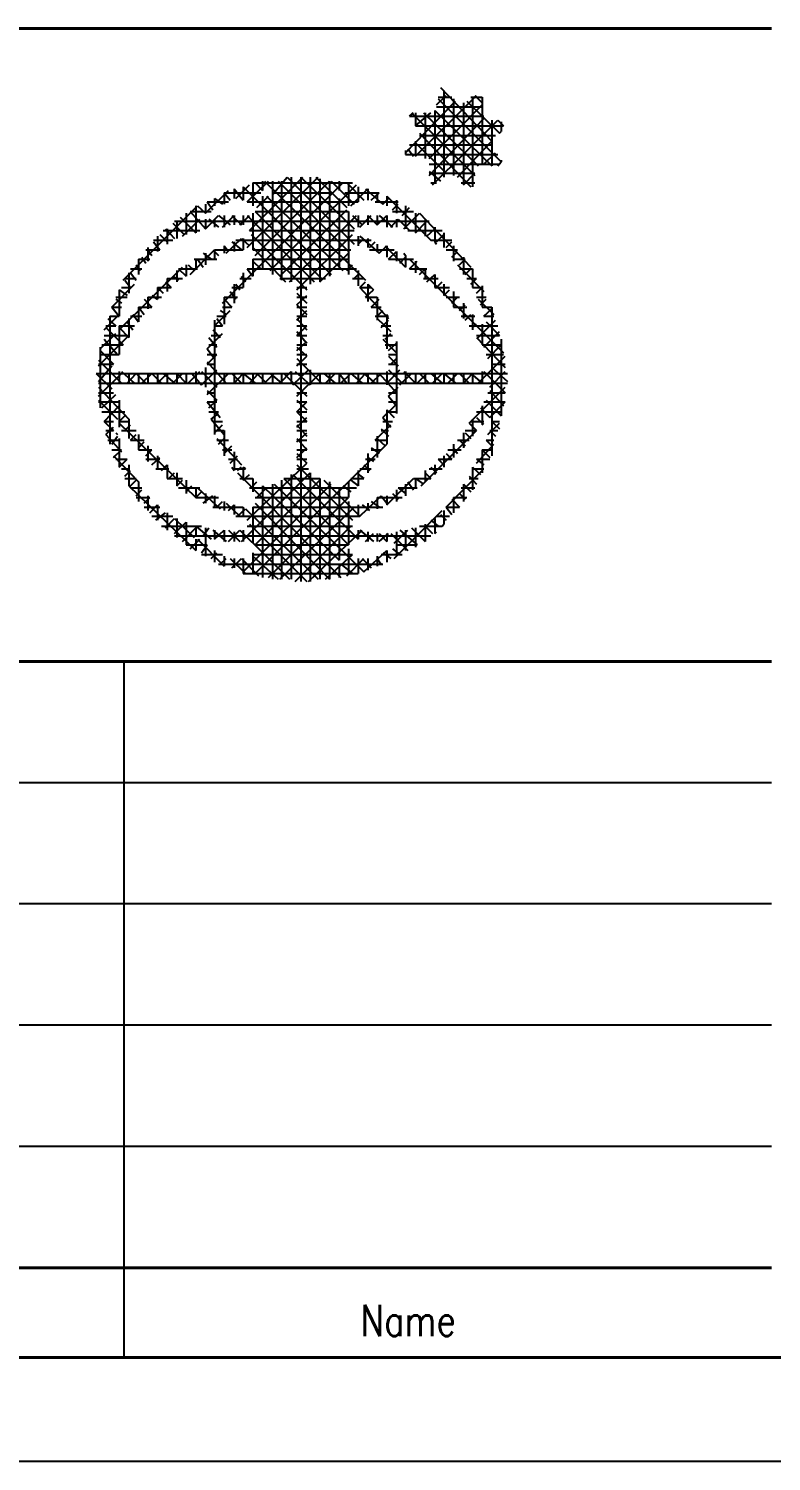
# Model space of a CAD drawing. Extents: x -3791 to -2950, y 5788 to 6382.
# Drawn here: x -3176.2 to -3140.4, y 5792.8 to 5861.9 of the extents above; entities that cross this region are included whole.
import ezdxf

# ---------------------------------------------------------------- set-up
doc = ezdxf.new("R2010")
doc.units = 0
for name, color, linetype, lineweight in [('TEXT_3', 6, 'CONTINUOUS', 25), ('TEXT_7', 1, 'CONTINUOUS', 60), ('VOLL_03', 6, 'CONTINUOUS', 25), ('VOLL_05', 7, 'CONTINUOUS', 40)]:
    doc.layers.add(name, color=color, linetype=linetype, lineweight=lineweight)
doc.styles.add('ROMANS', font='romans.shx', dxfattribs={"width": 0.6, "height": 80})

msp = doc.modelspace()

# ---------------------------------------------------------------- linework, layer by layer
at = {"layer": 'TEXT_7', "lineweight": 25}
for p, q in [((-3156.314, 5859.0242), (-3153.8349, 5856.4349)), ((-3156.1487, 5858.8314), (-3156.1487, 5854.6995)), ((-3157.9943, 5855.8839), (-3155.5978, 5858.3631)), ((-3157.526, 5855.7187), (-3154.5786, 5858.6386)), ((-3156.8649, 5855.6085), (-3154.3031, 5858.1978)), ((-3156.5068, 5858.1978), (-3156.0386, 5858.6386)), ((-3156.5068, 5858.0876), (-3154.3031, 5858.0876)), ((-3156.4242, 5858.5559), (-3155.7631, 5858.5559)), ((-3156.4242, 5858.4733), (-3153.3941, 5855.4432)), ((-3155.6805, 5858.4733), (-3155.6805, 5854.7821)), ((-3155.2122, 5858.2805), (-3155.2122, 5854.3414)), ((-3155.0469, 5858.3631), (-3153.4768, 5856.8205)), ((-3154.8541, 5858.5559), (-3154.3031, 5858.5559)), ((-3154.7714, 5858.5559), (-3154.7714, 5854.2312)), ((-3154.6612, 5858.6386), (-3154.3031, 5858.2805)), ((-3154.3031, 5858.5559), (-3154.3031, 5855.333)), ((-3157.8015, 5857.6469), (-3157.6087, 5857.8122)), ((-3157.8015, 5857.6469), (-3154.2205, 5857.6469)), ((-3157.7189, 5857.8122), (-3154.6612, 5854.7821)), ((-3157.526, 5857.8122), (-3157.526, 5857.1786)), ((-3157.526, 5857.1786), (-3156.7823, 5857.8122)), ((-3157.1404, 5857.8122), (-3154.496, 5855.2504)), ((-3157.0578, 5857.8122), (-3157.0578, 5855.6085)), ((-3156.8649, 5854.7821), (-3154.2205, 5857.5367)), ((-3156.6997, 5854.3414), (-3153.5594, 5857.4541)), ((-3156.5895, 5857.9224), (-3156.5895, 5854.424)), ((-3156.5895, 5857.9224), (-3153.8349, 5855.2504)), ((-3153.8349, 5857.4541), (-3153.8349, 5855.2504)), ((-3153.5594, 5857.4541), (-3153.2839, 5857.1786)), ((-3157.526, 5857.1786), (-3153.2839, 5857.1786)), ((-3157.3332, 5856.8205), (-3154.8541, 5854.2312)), ((-3157.3332, 5856.7103), (-3153.6696, 5856.7103)), ((-3153.4768, 5856.8205), (-3153.3941, 5856.9032)), ((-3153.3941, 5857.3714), (-3153.3941, 5856.9032)), ((-3157.8841, 5856.0768), (-3157.6087, 5855.7187)), ((-3157.8015, 5856.2696), (-3153.8349, 5856.2696)), ((-3157.526, 5856.4349), (-3157.526, 5855.7187)), ((-3157.526, 5856.3522), (-3156.0386, 5854.8923)), ((-3155.4876, 5854.6995), (-3153.8349, 5856.4349)), ((-3157.9943, 5855.9941), (-3157.9943, 5855.8013)), ((-3157.9943, 5855.8013), (-3153.5594, 5855.8013)), ((-3156.8649, 5855.333), (-3153.4768, 5855.333)), ((-3154.2205, 5855.333), (-3153.6696, 5855.8839)), ((-3153.5594, 5855.2504), (-3153.3941, 5855.4432)), ((-3153.3941, 5855.5258), (-3153.3941, 5855.4432)), ((-3165.6246, 5851.3113), (-3162.2089, 5854.6995)), ((-3165.5144, 5852.1377), (-3162.9526, 5854.6995)), ((-3164.4126, 5853.8731), (-3163.6964, 5854.6995)), ((-3163.6964, 5854.6995), (-3160.4735, 5851.4766)), ((-3163.5036, 5854.6995), (-3163.5036, 5849.6585)), ((-3163.0353, 5854.6995), (-3163.0353, 5835.2243)), ((-3163.0353, 5854.6995), (-3160.4735, 5852.2203)), ((-3162.5945, 5854.6995), (-3162.5945, 5849.5483)), ((-3162.3191, 5854.6995), (-3160.8316, 5853.2395)), ((-3156.8649, 5854.9749), (-3156.314, 5854.5066)), ((-3156.8649, 5854.8923), (-3154.6612, 5854.8923)), ((-3155.2122, 5854.3414), (-3154.6612, 5854.8923)), ((-3167.6355, 5852.9641), (-3166.5336, 5854.0659)), ((-3166.8091, 5848.6393), (-3161.0244, 5854.424)), ((-3166.7265, 5853.9557), (-3164.9635, 5853.9557)), ((-3166.7265, 5853.9557), (-3166.7265, 5853.4048)), ((-3166.7265, 5853.9557), (-3166.451, 5853.5976)), ((-3166.2582, 5854.1485), (-3166.2582, 5853.6803)), ((-3166.2582, 5854.1485), (-3165.8174, 5853.5976)), ((-3166.1755, 5853.6803), (-3165.5144, 5854.3414)), ((-3165.8174, 5854.2312), (-3165.8174, 5853.5976)), ((-3165.8174, 5854.2312), (-3161.5753, 5850.0166)), ((-3165.6246, 5853.515), (-3164.6054, 5854.5066)), ((-3165.3492, 5854.424), (-3160.5561, 5854.424)), ((-3165.3492, 5854.424), (-3165.3492, 5853.3222)), ((-3165.239, 5850.9256), (-3161.658, 5854.5066)), ((-3165.239, 5854.424), (-3164.8809, 5854.0659)), ((-3164.8809, 5854.5066), (-3164.8809, 5854.0659)), ((-3164.7982, 5854.5066), (-3159.9226, 5849.7411)), ((-3164.5228, 5850.2094), (-3160.3633, 5854.3414)), ((-3164.4126, 5854.5066), (-3164.4126, 5850.0166)), ((-3164.4126, 5853.9557), (-3161.4651, 5853.9557)), ((-3164.1371, 5854.5066), (-3160.7489, 5851.1185)), ((-3163.9718, 5854.5066), (-3163.9718, 5849.7411)), ((-3162.1263, 5854.6168), (-3162.1263, 5849.6585)), ((-3161.658, 5854.5066), (-3161.658, 5849.934)), ((-3161.5753, 5854.5066), (-3160.4735, 5853.4048)), ((-3161.1897, 5854.5066), (-3161.1897, 5854.0659)), ((-3160.9142, 5853.9557), (-3159.2615, 5853.9557)), ((-3160.8316, 5854.424), (-3160.0052, 5853.5976)), ((-3160.7489, 5854.424), (-3160.7489, 5853.3222)), ((-3160.6388, 5853.3222), (-3159.8124, 5854.1485)), ((-3160.2807, 5854.2312), (-3160.2807, 5853.515)), ((-3159.9226, 5854.1485), (-3159.0962, 5853.4048)), ((-3159.8124, 5854.1485), (-3159.8124, 5853.5976)), ((-3159.6471, 5853.5976), (-3159.2615, 5853.9557)), ((-3159.3716, 5853.9557), (-3159.3716, 5853.515)), ((-3156.7823, 5854.424), (-3156.5068, 5854.424)), ((-3155.3224, 5854.424), (-3154.6612, 5854.424)), ((-3171.6021, 5849.7411), (-3168.0211, 5853.3222)), ((-3168.1038, 5853.3222), (-3168.1038, 5852.0275)), ((-3168.0211, 5853.3222), (-3167.6355, 5852.9641)), ((-3167.6355, 5853.4048), (-3167.6355, 5852.9641)), ((-3167.5528, 5853.515), (-3166.5336, 5853.515)), ((-3167.5528, 5853.515), (-3167.2774, 5853.1293)), ((-3167.1947, 5853.6803), (-3167.1947, 5853.3222)), ((-3167.1947, 5853.6803), (-3166.8091, 5853.4048)), ((-3165.6246, 5853.515), (-3160.2807, 5853.515)), ((-3165.1563, 5853.2395), (-3164.6054, 5853.7904)), ((-3164.8809, 5853.7904), (-3164.8809, 5850.2921)), ((-3164.688, 5853.7904), (-3161.0244, 5850.2094)), ((-3161.1897, 5853.6803), (-3161.1897, 5850.2921)), ((-3159.4543, 5853.515), (-3158.3524, 5853.515)), ((-3159.0962, 5853.4048), (-3158.8207, 5853.6803)), ((-3158.9034, 5853.7904), (-3158.9034, 5853.3222)), ((-3158.9034, 5853.7904), (-3156.7823, 5851.6694)), ((-3158.6279, 5853.1293), (-3158.3524, 5853.4048)), ((-3158.4351, 5853.5976), (-3158.4351, 5852.9641)), ((-3158.1596, 5852.8539), (-3157.8015, 5853.2395)), ((-3157.9943, 5853.3222), (-3157.9943, 5852.2203)), ((-3169.123, 5852.5784), (-3156.8649, 5852.5784)), ((-3169.0128, 5852.5784), (-3169.0128, 5851.752)), ((-3168.8475, 5852.7712), (-3168.1038, 5852.0275)), ((-3168.7373, 5851.8622), (-3167.9109, 5852.6886)), ((-3168.5721, 5852.9641), (-3168.5721, 5851.9448)), ((-3168.3792, 5853.0467), (-3167.36, 5853.0467)), ((-3168.3792, 5853.0467), (-3167.6355, 5852.2203)), ((-3167.6355, 5852.2203), (-3167.0019, 5852.8539)), ((-3167.6355, 5852.6886), (-3167.6355, 5852.2203)), ((-3167.4702, 5852.6886), (-3167.0019, 5852.3029)), ((-3167.1947, 5852.6886), (-3167.1947, 5852.3029)), ((-3167.0019, 5852.8539), (-3166.451, 5852.4131)), ((-3166.8091, 5852.3029), (-3166.2582, 5852.8539)), ((-3166.7265, 5852.8539), (-3166.7265, 5852.3029)), ((-3166.3684, 5852.8539), (-3165.9001, 5852.4131)), ((-3166.2582, 5852.8539), (-3166.2582, 5852.4131)), ((-3165.9827, 5852.4131), (-3165.5144, 5852.8539)), ((-3165.8174, 5852.8539), (-3165.8174, 5852.4131)), ((-3165.6246, 5852.8539), (-3162.4017, 5849.6585)), ((-3165.3492, 5852.9641), (-3165.3492, 5851.2011)), ((-3165.239, 5853.0467), (-3160.7489, 5853.0467)), ((-3165.239, 5853.0467), (-3162.0436, 5849.8238)), ((-3164.0545, 5849.934), (-3160.8316, 5853.1293)), ((-3163.5862, 5849.6585), (-3160.3633, 5852.8539)), ((-3160.7489, 5853.0467), (-3160.7489, 5850.0166)), ((-3160.5561, 5852.8539), (-3160.0878, 5852.4131)), ((-3160.2807, 5852.8539), (-3160.2807, 5852.3029)), ((-3160.198, 5852.3029), (-3159.6471, 5852.8539)), ((-3159.8124, 5852.8539), (-3159.8124, 5852.4131)), ((-3159.8124, 5852.8539), (-3159.3716, 5852.4131)), ((-3159.3716, 5852.8539), (-3159.3716, 5852.4131)), ((-3159.3716, 5852.4131), (-3158.9034, 5852.8539)), ((-3159.2615, 5852.8539), (-3158.6279, 5852.3029)), ((-3158.9034, 5852.8539), (-3158.9034, 5852.3029)), ((-3158.7105, 5852.3029), (-3158.3524, 5852.6886)), ((-3158.6279, 5853.0467), (-3157.6087, 5853.0467)), ((-3158.4351, 5852.6886), (-3158.4351, 5852.3029)), ((-3158.3524, 5852.6886), (-3157.8015, 5852.1377)), ((-3158.077, 5852.2203), (-3157.3332, 5852.9641)), ((-3157.526, 5852.9641), (-3157.526, 5852.0275)), ((-3157.526, 5852.0275), (-3156.9751, 5852.5784)), ((-3157.3332, 5852.9641), (-3154.8541, 5850.3747)), ((-3157.0578, 5852.6886), (-3157.0578, 5851.8622)), ((-3169.9494, 5851.8622), (-3169.9494, 5851.1185)), ((-3169.8392, 5851.9448), (-3169.4811, 5851.5867)), ((-3169.6739, 5852.1377), (-3167.9109, 5852.1377)), ((-3169.5637, 5852.2203), (-3169.123, 5851.752)), ((-3169.4811, 5852.2203), (-3169.4811, 5851.4766)), ((-3169.2056, 5852.4958), (-3168.6547, 5851.9448)), ((-3165.5144, 5852.1377), (-3160.4735, 5852.1377)), ((-3165.4318, 5851.9448), (-3162.7598, 5849.2729)), ((-3163.2281, 5849.2729), (-3160.5561, 5851.9448)), ((-3160.2807, 5851.8622), (-3160.2807, 5851.3939)), ((-3160.198, 5851.8622), (-3159.2615, 5851.0358)), ((-3157.8841, 5852.1377), (-3156.2314, 5852.1377)), ((-3156.9751, 5851.8622), (-3156.5895, 5852.2203)), ((-3156.5895, 5852.3029), (-3156.5895, 5851.5867)), ((-3156.5068, 5851.5867), (-3156.1487, 5851.9448)), ((-3156.1487, 5852.0275), (-3156.1487, 5851.3113)), ((-3170.5003, 5851.2011), (-3169.8392, 5851.2011)), ((-3170.4176, 5851.3113), (-3170.4176, 5850.6502)), ((-3170.4176, 5851.2011), (-3170.2248, 5850.9256)), ((-3170.1422, 5851.6694), (-3169.2056, 5851.6694)), ((-3170.1422, 5851.5867), (-3169.8392, 5851.2011)), ((-3168.3792, 5850.0166), (-3167.1947, 5851.2011)), ((-3167.1947, 5851.2011), (-3165.8174, 5851.2011)), ((-3167.1947, 5851.2011), (-3167.1947, 5850.7604)), ((-3166.7265, 5851.3939), (-3166.7265, 5851.0358)), ((-3166.7265, 5851.3939), (-3166.5336, 5851.1185)), ((-3166.6438, 5851.0358), (-3165.9001, 5851.752)), ((-3166.3684, 5851.5867), (-3165.9001, 5851.2011)), ((-3166.2582, 5851.5867), (-3166.2582, 5851.1185)), ((-3166.1755, 5851.6694), (-3159.6471, 5851.6694)), ((-3165.9001, 5851.752), (-3165.5144, 5851.3939)), ((-3165.8174, 5851.752), (-3165.8174, 5851.2011)), ((-3165.3492, 5851.3113), (-3163.779, 5849.6585)), ((-3165.3492, 5851.2011), (-3160.6388, 5851.2011)), ((-3160.2807, 5851.4766), (-3160.0052, 5851.752)), ((-3159.8124, 5851.752), (-3159.8124, 5851.3113)), ((-3159.7297, 5851.3113), (-3159.4543, 5851.5867)), ((-3159.7297, 5851.2011), (-3158.5453, 5851.2011)), ((-3159.3716, 5851.4766), (-3159.3716, 5851.1185)), ((-3159.2615, 5851.0358), (-3158.9034, 5851.3939)), ((-3158.986, 5851.3939), (-3157.9943, 5850.3747)), ((-3158.9034, 5851.3939), (-3158.9034, 5850.843)), ((-3156.7823, 5851.6694), (-3155.7631, 5851.6694)), ((-3156.5895, 5851.5867), (-3156.5068, 5851.4766)), ((-3156.0386, 5851.3113), (-3155.7631, 5851.5867)), ((-3156.0386, 5851.2011), (-3155.4876, 5851.2011)), ((-3155.6805, 5851.3939), (-3155.6805, 5850.6502)), ((-3170.9686, 5850.4849), (-3170.7757, 5850.2094)), ((-3170.8584, 5850.7604), (-3170.3075, 5850.7604)), ((-3170.8584, 5850.7604), (-3170.8584, 5850.0166)), ((-3170.6931, 5850.843), (-3170.5003, 5850.5675)), ((-3168.5721, 5850.4849), (-3168.5721, 5849.934)), ((-3168.4619, 5850.4849), (-3168.1864, 5850.2094)), ((-3168.1864, 5850.7604), (-3167.0846, 5850.7604)), ((-3168.1038, 5850.7604), (-3168.1038, 5850.2921)), ((-3168.0211, 5850.7604), (-3167.7457, 5850.3747)), ((-3167.7457, 5851.0358), (-3167.36, 5850.7604)), ((-3167.6355, 5851.0358), (-3167.6355, 5850.4849)), ((-3167.1947, 5851.1185), (-3167.0019, 5850.9256)), ((-3165.3492, 5850.7604), (-3160.7489, 5850.7604)), ((-3165.3492, 5850.7604), (-3165.3492, 5849.934)), ((-3165.3492, 5850.6502), (-3164.9635, 5850.2921)), ((-3162.1263, 5849.6585), (-3160.7489, 5851.0358)), ((-3160.8316, 5850.2094), (-3160.5561, 5850.4849)), ((-3158.8207, 5850.7604), (-3158.4351, 5851.1185)), ((-3158.8207, 5850.7604), (-3157.6087, 5850.7604)), ((-3158.4351, 5851.1185), (-3158.4351, 5850.6502)), ((-3158.2698, 5850.5675), (-3157.9943, 5850.843)), ((-3158.077, 5851.0358), (-3157.9943, 5850.9256)), ((-3157.9943, 5850.9256), (-3157.9943, 5850.3747)), ((-3157.8015, 5850.7604), (-3153.2839, 5846.2428)), ((-3157.8015, 5850.2921), (-3157.4434, 5850.6502)), ((-3157.526, 5850.6502), (-3157.526, 5850.0992)), ((-3155.7631, 5850.843), (-3155.4876, 5851.1185)), ((-3155.6805, 5850.7604), (-3155.1295, 5850.7604)), ((-3155.4876, 5850.4849), (-3154.2205, 5849.1902)), ((-3155.405, 5850.4849), (-3155.1295, 5850.7604)), ((-3155.2122, 5850.843), (-3155.2122, 5850.0166)), ((-3171.795, 5847.3446), (-3168.7373, 5850.3747)), ((-3171.5195, 5849.8238), (-3170.9686, 5849.8238)), ((-3171.3267, 5850.0992), (-3171.3267, 5849.1076)), ((-3171.244, 5850.2921), (-3170.6931, 5850.2921)), ((-3171.244, 5850.0992), (-3170.9686, 5849.7411)), ((-3169.4811, 5849.8238), (-3168.7373, 5849.8238)), ((-3169.4811, 5849.8238), (-3169.4811, 5849.1902)), ((-3169.2056, 5849.934), (-3168.9302, 5849.7411)), ((-3169.0128, 5850.2094), (-3169.0128, 5849.6585)), ((-3168.9302, 5850.2921), (-3168.0211, 5850.2921)), ((-3168.9302, 5850.2921), (-3168.5721, 5849.934)), ((-3165.9827, 5849.8238), (-3165.4318, 5849.8238)), ((-3165.9001, 5849.934), (-3165.7073, 5849.6585)), ((-3165.8174, 5850.0992), (-3165.8174, 5849.383)), ((-3165.6246, 5850.2921), (-3160.3633, 5850.2921)), ((-3165.6246, 5850.2921), (-3165.3492, 5849.934)), ((-3164.0545, 5849.8238), (-3161.8508, 5849.8238)), ((-3160.5561, 5849.8238), (-3160.0052, 5849.8238)), ((-3160.4735, 5849.8238), (-3160.2807, 5850.0166)), ((-3160.2807, 5850.2094), (-3160.2807, 5849.4657)), ((-3157.8015, 5850.2921), (-3156.9751, 5850.2921)), ((-3157.3332, 5850.0166), (-3157.0578, 5850.2921)), ((-3157.1404, 5849.8238), (-3156.4242, 5849.8238)), ((-3157.0578, 5850.2921), (-3157.0578, 5849.8238)), ((-3156.9751, 5849.6585), (-3156.5895, 5850.0166)), ((-3156.5895, 5850.0166), (-3156.5895, 5849.383)), ((-3155.405, 5850.2921), (-3154.7714, 5850.2921)), ((-3155.1295, 5850.0166), (-3154.8541, 5850.2921)), ((-3155.0469, 5849.8238), (-3154.5786, 5849.8238)), ((-3154.8541, 5849.5483), (-3154.5786, 5849.8238)), ((-3154.7714, 5850.2921), (-3154.7714, 5849.383)), ((-3172.1531, 5848.4465), (-3171.0512, 5849.5483)), ((-3171.795, 5849.2729), (-3171.795, 5848.0057)), ((-3171.795, 5849.2729), (-3171.4093, 5848.9974)), ((-3171.6848, 5849.383), (-3171.244, 5849.383)), ((-3171.5195, 5849.7411), (-3171.244, 5849.383)), ((-3169.9494, 5849.383), (-3169.2883, 5849.383)), ((-3169.9494, 5849.383), (-3169.9494, 5848.8321)), ((-3169.9494, 5849.383), (-3169.6739, 5849.1076)), ((-3169.5637, 5849.6585), (-3169.2883, 5849.383)), ((-3166.451, 5849.1902), (-3166.1755, 5848.8321)), ((-3166.3684, 5849.383), (-3165.8174, 5849.383)), ((-3166.2582, 5849.5483), (-3166.2582, 5848.6393)), ((-3166.1755, 5849.5483), (-3165.9827, 5849.2729)), ((-3163.2281, 5849.383), (-3162.7598, 5849.383)), ((-3163.2281, 5849.1076), (-3162.7598, 5848.6393)), ((-3160.198, 5849.383), (-3159.9226, 5849.6585)), ((-3160.198, 5849.383), (-3159.6471, 5849.383)), ((-3160.198, 5849.383), (-3158.8207, 5847.8956)), ((-3159.9226, 5848.9148), (-3159.5369, 5849.2729)), ((-3159.8124, 5849.5483), (-3159.8124, 5848.7219)), ((-3159.8124, 5849.5483), (-3159.5369, 5849.2729)), ((-3156.5895, 5849.383), (-3155.8733, 5849.383)), ((-3156.5068, 5849.383), (-3156.2314, 5849.6585)), ((-3156.1487, 5849.5483), (-3156.1487, 5848.9974)), ((-3156.1487, 5848.9974), (-3155.8733, 5849.2729)), ((-3155.6805, 5849.1902), (-3155.6805, 5848.4465)), ((-3154.7714, 5849.383), (-3154.3031, 5849.383)), ((-3154.5786, 5849.1076), (-3154.3031, 5849.383)), ((-3154.3031, 5849.4657), (-3154.3031, 5848.4465)), ((-3172.1531, 5848.4465), (-3171.6848, 5848.4465)), ((-3172.1531, 5848.4465), (-3171.795, 5848.0057)), ((-3171.9602, 5848.9148), (-3171.4093, 5848.9148)), ((-3171.9602, 5848.8321), (-3171.6848, 5848.6393)), ((-3170.8584, 5848.4465), (-3170.2248, 5848.4465)), ((-3170.8584, 5848.4465), (-3170.8584, 5847.7303)), ((-3170.8584, 5848.4465), (-3170.5829, 5848.0884)), ((-3170.5829, 5848.8321), (-3170.2248, 5848.4465)), ((-3170.4176, 5848.9148), (-3169.7565, 5848.9148)), ((-3170.4176, 5848.9148), (-3170.4176, 5848.3638)), ((-3170.2248, 5848.9974), (-3169.9494, 5848.8321)), ((-3166.8091, 5848.4465), (-3166.3684, 5848.4465)), ((-3166.7265, 5848.9148), (-3166.0929, 5848.9148)), ((-3166.7265, 5848.9148), (-3166.7265, 5847.6201)), ((-3166.7265, 5848.8321), (-3166.3684, 5848.4465)), ((-3163.2281, 5848.5567), (-3162.7598, 5848.9974)), ((-3163.2281, 5848.9148), (-3162.7598, 5848.9148)), ((-3163.2281, 5848.5567), (-3162.7598, 5848.0884)), ((-3163.2281, 5848.4465), (-3162.7598, 5848.4465)), ((-3159.9226, 5848.9148), (-3159.3716, 5848.9148)), ((-3159.6471, 5848.4465), (-3159.2615, 5848.8321)), ((-3159.6471, 5848.4465), (-3159.1788, 5848.4465)), ((-3159.3716, 5848.9148), (-3159.3716, 5847.8129)), ((-3156.0386, 5848.9148), (-3155.405, 5848.9148)), ((-3155.7631, 5848.6393), (-3155.4876, 5848.9148)), ((-3155.6805, 5848.4465), (-3155.0469, 5848.4465)), ((-3155.405, 5848.2812), (-3155.1295, 5848.5567)), ((-3155.2122, 5848.6393), (-3155.2122, 5847.8956)), ((-3154.5786, 5848.9148), (-3154.1103, 5848.9148)), ((-3154.496, 5848.8321), (-3153.7522, 5848.0884)), ((-3154.3858, 5848.5567), (-3154.1103, 5848.8321)), ((-3154.3031, 5848.4465), (-3153.8349, 5848.4465)), ((-3153.8349, 5848.4465), (-3153.8349, 5841.2845)), ((-3172.5112, 5847.3446), (-3171.795, 5848.0884)), ((-3172.3459, 5847.8956), (-3171.9602, 5847.5375)), ((-3172.2357, 5848.0057), (-3171.795, 5848.0057)), ((-3172.2357, 5848.0057), (-3172.2357, 5841.8354)), ((-3171.4093, 5847.7303), (-3171.1338, 5847.3446)), ((-3171.3267, 5847.8956), (-3171.3267, 5846.9865)), ((-3171.244, 5848.0057), (-3170.6931, 5848.0057)), ((-3171.1338, 5848.0884), (-3170.8584, 5847.7303)), ((-3167.1947, 5847.5375), (-3166.451, 5848.2812)), ((-3167.1947, 5847.8129), (-3167.1947, 5842.3037)), ((-3167.0846, 5848.0057), (-3166.6438, 5848.0057)), ((-3167.0846, 5847.8956), (-3166.8091, 5847.5375)), ((-3166.9193, 5848.2812), (-3166.6438, 5848.0884)), ((-3163.2281, 5847.8129), (-3162.7598, 5848.2812)), ((-3163.2281, 5848.0057), (-3162.7598, 5848.0057)), ((-3163.2281, 5847.8956), (-3162.7598, 5847.3446)), ((-3159.4543, 5848.0057), (-3158.8207, 5848.0057)), ((-3159.3716, 5848.0057), (-3159.0962, 5848.2812)), ((-3159.3716, 5847.8956), (-3158.7105, 5847.262)), ((-3159.1788, 5847.4548), (-3158.8207, 5847.8129)), ((-3158.9034, 5848.0884), (-3158.9034, 5846.4356)), ((-3155.3224, 5848.0057), (-3154.6612, 5848.0057)), ((-3155.1295, 5847.8129), (-3154.8541, 5848.0884)), ((-3154.7714, 5848.0884), (-3154.7714, 5847.3446)), ((-3154.496, 5846.9865), (-3153.6696, 5847.8129)), ((-3154.2205, 5848.0057), (-3153.8349, 5848.3638)), ((-3154.2205, 5848.0057), (-3153.7522, 5848.0057)), ((-3154.1103, 5847.7303), (-3153.4768, 5847.0692)), ((-3172.7866, 5845.6092), (-3171.3267, 5847.0692)), ((-3172.704, 5846.4356), (-3171.9602, 5847.1794)), ((-3172.5112, 5847.0692), (-3171.3267, 5847.0692)), ((-3172.4285, 5847.5375), (-3171.9602, 5847.5375)), ((-3172.4285, 5847.4548), (-3171.6021, 5846.6284)), ((-3171.795, 5847.5375), (-3171.0512, 5847.5375)), ((-3171.795, 5847.5375), (-3171.795, 5846.1601)), ((-3171.795, 5847.4548), (-3171.3267, 5846.9865)), ((-3167.5528, 5846.4356), (-3166.8091, 5847.1794)), ((-3167.36, 5847.0692), (-3166.9193, 5847.0692)), ((-3167.2774, 5847.3446), (-3166.9193, 5846.9865)), ((-3167.1947, 5847.5375), (-3166.8091, 5847.5375)), ((-3163.2281, 5847.5375), (-3162.7598, 5847.5375)), ((-3163.2281, 5847.0692), (-3162.7598, 5847.5375)), ((-3163.2281, 5847.262), (-3162.7598, 5846.7111)), ((-3163.2281, 5847.0692), (-3162.7598, 5847.0692)), ((-3159.1788, 5847.5375), (-3158.7105, 5847.5375)), ((-3159.0962, 5847.0692), (-3158.6279, 5847.0692)), ((-3158.986, 5846.9039), (-3158.7105, 5847.1794)), ((-3154.9367, 5847.5375), (-3153.5594, 5847.5375)), ((-3154.7714, 5847.4548), (-3154.5786, 5847.6201)), ((-3154.5786, 5847.0692), (-3153.4768, 5847.0692)), ((-3154.3031, 5847.6201), (-3154.3031, 5846.6284)), ((-3154.2205, 5846.5182), (-3153.4768, 5847.262)), ((-3172.704, 5846.5182), (-3172.704, 5843.5984)), ((-3172.704, 5846.353), (-3172.0704, 5845.6919)), ((-3172.6213, 5846.6284), (-3171.6021, 5846.6284)), ((-3172.5112, 5846.9039), (-3171.8776, 5846.1601)), ((-3167.5528, 5846.4356), (-3167.1947, 5845.9673)), ((-3167.4702, 5846.9865), (-3167.0846, 5846.5182)), ((-3167.4702, 5846.6284), (-3167.0846, 5846.6284)), ((-3163.2281, 5846.353), (-3162.7598, 5846.7937)), ((-3163.2281, 5846.6284), (-3162.7598, 5846.6284)), ((-3163.2281, 5846.5182), (-3162.7598, 5846.0775)), ((-3159.0962, 5846.9039), (-3158.4351, 5846.2428)), ((-3158.986, 5846.6284), (-3158.4351, 5846.6284)), ((-3158.8207, 5846.353), (-3158.4351, 5846.7111)), ((-3158.4351, 5846.7937), (-3158.4351, 5843.3229)), ((-3154.5786, 5846.9865), (-3153.2013, 5845.5266)), ((-3154.3031, 5846.6284), (-3153.3941, 5846.6284)), ((-3154.0277, 5845.9673), (-3153.3941, 5846.6284)), ((-3153.3941, 5846.9039), (-3153.3941, 5843.2127)), ((-3172.7866, 5845.8847), (-3171.6848, 5844.7828)), ((-3172.7866, 5845.6919), (-3172.0704, 5845.6919)), ((-3172.704, 5846.1601), (-3171.795, 5846.1601)), ((-3167.5528, 5846.1601), (-3167.0846, 5846.1601)), ((-3167.5528, 5845.6919), (-3167.0846, 5846.1601)), ((-3167.5528, 5845.802), (-3166.6438, 5844.7828)), ((-3167.5528, 5845.6919), (-3167.1947, 5845.6919)), ((-3163.2281, 5846.1601), (-3162.7598, 5846.1601)), ((-3163.2281, 5845.6092), (-3162.7598, 5846.0775)), ((-3163.2281, 5845.9673), (-3162.0436, 5844.7828)), ((-3163.2281, 5845.6919), (-3162.7598, 5845.6919)), ((-3158.8207, 5846.1601), (-3158.4351, 5846.1601)), ((-3158.8207, 5846.0775), (-3158.3524, 5845.6092)), ((-3158.8207, 5845.6919), (-3158.4351, 5845.6919)), ((-3158.7105, 5845.6919), (-3158.4351, 5845.9673)), ((-3154.496, 5844.7828), (-3153.2013, 5846.0775)), ((-3154.1103, 5846.1601), (-3153.2839, 5846.1601)), ((-3153.8349, 5845.6919), (-3153.2013, 5845.6919)), ((-3172.8968, 5845.2511), (-3153.0911, 5845.2511)), ((-3172.8968, 5845.2511), (-3172.1531, 5844.5074)), ((-3172.7866, 5844.8655), (-3172.1531, 5845.6092)), ((-3172.7866, 5844.1493), (-3171.6848, 5845.2511)), ((-3171.795, 5845.3338), (-3171.795, 5844.7828)), ((-3171.6848, 5845.3338), (-3171.0512, 5844.7828)), ((-3171.4093, 5844.7828), (-3170.9686, 5845.2511)), ((-3171.3267, 5845.2511), (-3171.3267, 5844.7828)), ((-3170.9686, 5845.2511), (-3170.5003, 5844.7828)), ((-3170.8584, 5845.2511), (-3170.8584, 5844.7828)), ((-3170.6931, 5844.7828), (-3170.2248, 5845.2511)), ((-3170.4176, 5845.2511), (-3170.4176, 5844.7828)), ((-3170.2248, 5845.2511), (-3169.7565, 5844.7828)), ((-3169.9494, 5845.2511), (-3169.9494, 5844.7828)), ((-3169.9494, 5844.7828), (-3169.4811, 5845.2511)), ((-3169.6739, 5845.2511), (-3169.123, 5844.7828)), ((-3169.4811, 5845.2511), (-3169.4811, 5844.7828)), ((-3169.2056, 5844.7828), (-3168.7373, 5845.2511)), ((-3169.0128, 5845.2511), (-3169.0128, 5844.7828)), ((-3169.0128, 5845.2511), (-3168.5721, 5844.7828)), ((-3168.5721, 5845.2511), (-3168.5721, 5844.7828)), ((-3168.4619, 5844.7828), (-3167.9109, 5845.3338)), ((-3168.2966, 5845.2511), (-3167.8283, 5844.7002)), ((-3168.1038, 5845.3338), (-3168.1038, 5844.7828)), ((-3167.8283, 5844.7002), (-3167.0846, 5845.4164)), ((-3167.8283, 5845.3338), (-3167.0846, 5844.59)), ((-3167.6355, 5845.5266), (-3167.6355, 5844.59)), ((-3167.5528, 5844.2319), (-3166.5336, 5845.2511)), ((-3166.7265, 5845.2511), (-3166.7265, 5844.7828)), ((-3166.3684, 5845.2511), (-3165.9001, 5844.7828)), ((-3166.2582, 5844.7828), (-3165.8174, 5845.2511)), ((-3166.2582, 5845.2511), (-3166.2582, 5844.7828)), ((-3165.8174, 5845.2511), (-3165.8174, 5844.7828)), ((-3165.8174, 5845.2511), (-3165.239, 5844.7828)), ((-3165.5144, 5844.7828), (-3165.0737, 5845.2511)), ((-3165.3492, 5845.2511), (-3165.3492, 5844.7828)), ((-3165.1563, 5845.2511), (-3164.688, 5844.7828)), ((-3164.8809, 5845.2511), (-3164.8809, 5844.7828)), ((-3164.7982, 5844.7828), (-3164.3299, 5845.2511)), ((-3164.5228, 5845.2511), (-3163.9718, 5844.7828)), ((-3164.4126, 5845.2511), (-3164.4126, 5844.7828)), ((-3164.0545, 5844.7828), (-3163.5036, 5845.3338)), ((-3163.9718, 5845.2511), (-3163.9718, 5844.7828)), ((-3163.8617, 5845.2511), (-3162.7598, 5844.1493)), ((-3163.5036, 5845.3338), (-3163.5036, 5844.7828)), ((-3163.4209, 5844.7002), (-3162.6772, 5845.4164)), ((-3163.3107, 5845.3338), (-3162.5945, 5844.7002)), ((-3163.2281, 5844.1493), (-3162.1263, 5845.2511)), ((-3162.5945, 5845.4164), (-3162.5945, 5844.7002)), ((-3162.1263, 5845.2511), (-3162.1263, 5844.7828)), ((-3161.9334, 5845.2511), (-3161.3825, 5844.7828)), ((-3161.8508, 5844.7828), (-3161.3825, 5845.2511)), ((-3161.658, 5845.2511), (-3161.658, 5844.7828)), ((-3161.1897, 5845.2511), (-3161.1897, 5844.7828)), ((-3161.1897, 5845.2511), (-3160.8316, 5844.7828)), ((-3161.107, 5844.7828), (-3160.6388, 5845.2511)), ((-3160.7489, 5845.2511), (-3160.7489, 5844.7828)), ((-3160.6388, 5845.2511), (-3160.0878, 5844.7828)), ((-3160.3633, 5844.7828), (-3159.9226, 5845.2511)), ((-3160.2807, 5845.2511), (-3160.2807, 5844.7828)), ((-3160.0052, 5845.2511), (-3159.4543, 5844.7828)), ((-3159.8124, 5845.2511), (-3159.8124, 5844.7828)), ((-3159.6471, 5844.7828), (-3159.1788, 5845.2511)), ((-3159.3716, 5845.2511), (-3159.3716, 5844.7828)), ((-3159.2615, 5845.2511), (-3158.4351, 5844.3146)), ((-3158.9034, 5844.7828), (-3158.2698, 5845.4164)), ((-3158.9034, 5845.3338), (-3158.9034, 5844.7002)), ((-3158.8207, 5845.4164), (-3158.1596, 5844.7828)), ((-3158.2698, 5844.7002), (-3157.7189, 5845.2511)), ((-3158.077, 5845.3338), (-3157.526, 5844.7828)), ((-3157.9943, 5845.3338), (-3157.9943, 5844.7828)), ((-3157.526, 5845.2511), (-3157.526, 5844.7828)), ((-3157.4434, 5844.7828), (-3156.9751, 5845.2511)), ((-3157.3332, 5845.2511), (-3156.8649, 5844.7828)), ((-3157.0578, 5845.2511), (-3157.0578, 5844.7828)), ((-3156.7823, 5845.2511), (-3156.2314, 5844.7828)), ((-3156.6997, 5844.7828), (-3156.2314, 5845.2511)), ((-3156.5895, 5845.2511), (-3156.5895, 5844.7828)), ((-3156.1487, 5845.2511), (-3156.1487, 5844.7828)), ((-3156.1487, 5845.2511), (-3155.5978, 5844.7828)), ((-3155.9559, 5844.7828), (-3155.4876, 5845.2511)), ((-3155.6805, 5845.2511), (-3155.6805, 5844.7828)), ((-3155.405, 5845.2511), (-3154.9367, 5844.7828)), ((-3155.2122, 5845.2511), (-3155.2122, 5844.7828)), ((-3155.2122, 5844.7828), (-3154.7714, 5845.2511)), ((-3154.8541, 5845.2511), (-3154.3031, 5844.7828)), ((-3154.7714, 5845.2511), (-3154.7714, 5844.7828)), ((-3154.3031, 5845.3338), (-3154.3031, 5844.7828)), ((-3154.2205, 5845.3338), (-3153.2013, 5844.3146)), ((-3153.945, 5844.59), (-3153.2013, 5845.3338)), ((-3153.8349, 5845.5266), (-3153.0911, 5844.8655)), ((-3172.7866, 5844.7828), (-3153.0911, 5844.7828)), ((-3172.7866, 5844.59), (-3171.3267, 5843.0474)), ((-3172.7866, 5844.3146), (-3172.0704, 5844.3146)), ((-3167.5528, 5844.4247), (-3167.0846, 5843.9565)), ((-3167.5528, 5844.3146), (-3167.1947, 5844.3146)), ((-3163.2281, 5844.3146), (-3162.7598, 5844.3146)), ((-3158.8207, 5844.1493), (-3158.3524, 5844.59)), ((-3158.8207, 5844.3146), (-3158.4351, 5844.3146)), ((-3154.9367, 5842.8546), (-3153.2013, 5844.59)), ((-3154.0277, 5844.3146), (-3153.2013, 5844.3146)), ((-3153.945, 5844.4247), (-3153.2839, 5843.681)), ((-3172.7866, 5843.9565), (-3171.8776, 5843.0474)), ((-3172.7866, 5843.8738), (-3171.795, 5843.8738)), ((-3172.6213, 5843.5984), (-3171.9602, 5844.2319)), ((-3172.5112, 5842.9372), (-3171.795, 5843.681)), ((-3171.795, 5843.9565), (-3171.795, 5842.6618)), ((-3167.5528, 5843.8738), (-3167.0846, 5843.8738)), ((-3167.5528, 5843.8738), (-3166.9193, 5843.1301)), ((-3167.4702, 5843.5984), (-3167.0846, 5843.9565)), ((-3163.2281, 5843.9565), (-3162.7598, 5843.4882)), ((-3163.2281, 5843.8738), (-3162.7598, 5843.8738)), ((-3163.2281, 5843.4055), (-3162.7598, 5843.8738)), ((-3159.0962, 5843.1301), (-3158.4351, 5843.7636)), ((-3158.8207, 5844.1493), (-3158.4351, 5843.681)), ((-3158.8207, 5843.8738), (-3158.4351, 5843.8738)), ((-3154.3858, 5843.5984), (-3153.945, 5843.1301)), ((-3154.3031, 5843.681), (-3154.3031, 5842.772)), ((-3154.2205, 5843.8738), (-3153.2013, 5843.8738)), ((-3154.1103, 5843.9565), (-3153.3941, 5843.2127)), ((-3153.945, 5843.1301), (-3153.2013, 5843.8738)), ((-3172.6213, 5843.4055), (-3171.5195, 5843.4055)), ((-3172.5112, 5842.9372), (-3172.0704, 5842.9372)), ((-3172.5112, 5842.9372), (-3172.0704, 5842.4965)), ((-3171.795, 5842.9372), (-3171.5195, 5843.2127)), ((-3171.795, 5842.9372), (-3171.3267, 5842.9372)), ((-3171.3267, 5843.0474), (-3171.3267, 5842.1109)), ((-3167.4702, 5843.4055), (-3167.0019, 5843.4055)), ((-3167.36, 5843.0474), (-3167.0019, 5843.3229)), ((-3167.36, 5843.0474), (-3166.7265, 5842.3037)), ((-3167.2774, 5842.9372), (-3166.8091, 5842.9372)), ((-3163.2281, 5843.4055), (-3162.7598, 5843.4055)), ((-3163.2281, 5843.4055), (-3162.7598, 5842.9372)), ((-3163.2281, 5842.6618), (-3162.7598, 5843.1301)), ((-3163.2281, 5842.9372), (-3162.7598, 5842.9372)), ((-3159.0962, 5843.1301), (-3158.7105, 5842.6618)), ((-3159.0962, 5842.9372), (-3158.6279, 5842.9372)), ((-3158.9034, 5843.4882), (-3158.9034, 5841.8354)), ((-3158.9034, 5843.4882), (-3158.5453, 5843.1301)), ((-3158.9034, 5843.4055), (-3158.4351, 5843.4055)), ((-3154.8541, 5842.9372), (-3154.2205, 5842.9372)), ((-3154.7714, 5843.0474), (-3154.7714, 5842.221)), ((-3154.5786, 5843.4055), (-3153.3941, 5843.4055)), ((-3154.5786, 5843.1301), (-3154.3031, 5842.8546)), ((-3153.8349, 5842.9372), (-3153.4768, 5842.9372)), ((-3153.8349, 5842.9372), (-3153.4768, 5842.5791)), ((-3172.4285, 5842.3037), (-3172.0704, 5842.6618)), ((-3172.4285, 5842.4965), (-3172.0704, 5842.4965)), ((-3172.4285, 5842.3037), (-3171.6848, 5841.4773)), ((-3172.1531, 5841.8354), (-3171.8776, 5842.221)), ((-3171.9602, 5842.3863), (-3171.8776, 5842.3037)), ((-3171.795, 5842.8546), (-3168.1038, 5839.2736)), ((-3171.6848, 5842.4965), (-3170.9686, 5842.4965)), ((-3171.5195, 5842.4965), (-3171.244, 5842.772)), ((-3171.244, 5842.0282), (-3170.9686, 5842.3037)), ((-3170.8584, 5842.3037), (-3170.8584, 5841.5599)), ((-3167.1947, 5842.3863), (-3166.8091, 5842.772)), ((-3167.1947, 5842.4965), (-3166.7265, 5842.4965)), ((-3166.7265, 5842.4965), (-3166.7265, 5841.2845)), ((-3163.2281, 5842.772), (-3162.7598, 5842.221)), ((-3163.2281, 5842.4965), (-3162.7598, 5842.4965)), ((-3163.2281, 5841.9456), (-3162.7598, 5842.3863)), ((-3159.4543, 5842.0282), (-3158.7105, 5842.772)), ((-3159.3716, 5842.221), (-3159.3716, 5841.2018)), ((-3159.1788, 5842.5791), (-3158.8207, 5842.221)), ((-3159.1788, 5842.4965), (-3158.8207, 5842.4965)), ((-3157.2506, 5839.8245), (-3154.5786, 5842.4965)), ((-3155.2122, 5842.3863), (-3155.2122, 5841.6701)), ((-3155.1295, 5842.4965), (-3154.5786, 5842.4965)), ((-3155.1295, 5842.3863), (-3154.8541, 5842.1109)), ((-3154.9367, 5842.8546), (-3154.5786, 5842.4965)), ((-3154.3031, 5842.772), (-3154.2205, 5842.8546)), ((-3154.0277, 5842.3037), (-3153.4768, 5842.8546)), ((-3153.945, 5842.4965), (-3153.5594, 5842.4965)), ((-3153.945, 5842.4965), (-3153.6696, 5842.221)), ((-3172.3459, 5842.0282), (-3171.795, 5842.0282)), ((-3172.1531, 5841.5599), (-3171.6848, 5841.5599)), ((-3172.0704, 5841.2018), (-3171.6848, 5841.5599)), ((-3171.795, 5842.1109), (-3171.795, 5840.7336)), ((-3171.244, 5842.0282), (-3170.5829, 5842.0282)), ((-3170.8584, 5841.6701), (-3170.5829, 5841.9456)), ((-3170.8584, 5841.5599), (-3170.2248, 5841.5599)), ((-3170.5003, 5841.2845), (-3170.2248, 5841.5599)), ((-3170.4176, 5841.7528), (-3170.4176, 5841.009)), ((-3167.0846, 5842.1109), (-3165.9001, 5840.8437)), ((-3167.0846, 5842.0282), (-3166.5336, 5842.0282)), ((-3167.0019, 5841.8354), (-3166.7265, 5842.1109)), ((-3166.8091, 5841.5599), (-3166.3684, 5841.5599)), ((-3166.7265, 5841.3947), (-3166.3684, 5841.7528)), ((-3165.239, 5835.61), (-3158.9034, 5841.8354)), ((-3163.2281, 5842.1109), (-3162.7598, 5841.5599)), ((-3163.2281, 5842.0282), (-3162.7598, 5842.0282)), ((-3163.2281, 5841.2018), (-3162.7598, 5841.6701)), ((-3163.2281, 5841.5599), (-3162.7598, 5841.5599)), ((-3159.6471, 5841.6701), (-3159.2615, 5841.3947)), ((-3159.6471, 5841.5599), (-3159.1788, 5841.5599)), ((-3159.4543, 5842.0282), (-3158.9034, 5842.0282)), ((-3159.3716, 5842.1109), (-3158.986, 5841.7528)), ((-3155.9559, 5841.5599), (-3155.3224, 5841.5599)), ((-3155.6805, 5841.8354), (-3155.6805, 5841.2018)), ((-3155.6805, 5841.6701), (-3155.4876, 5841.3947)), ((-3155.4876, 5842.0282), (-3154.9367, 5842.0282)), ((-3155.405, 5842.0282), (-3155.1295, 5841.7528)), ((-3154.5786, 5840.9264), (-3153.7522, 5841.8354)), ((-3154.3031, 5841.5599), (-3153.8349, 5841.5599)), ((-3154.3031, 5841.5599), (-3154.3031, 5840.4581)), ((-3154.3031, 5841.5599), (-3153.945, 5841.2018)), ((-3154.1103, 5842.0282), (-3153.7522, 5842.0282)), ((-3154.1103, 5842.0282), (-3153.8349, 5841.7528)), ((-3172.0704, 5841.2845), (-3170.8584, 5840.0174)), ((-3171.9602, 5841.1192), (-3171.4093, 5841.1192)), ((-3171.795, 5840.7336), (-3171.4093, 5841.1192)), ((-3171.3267, 5840.8437), (-3171.3267, 5839.8245)), ((-3170.5003, 5841.1192), (-3169.8392, 5841.1192)), ((-3170.2248, 5840.8437), (-3169.8392, 5841.2018)), ((-3169.9494, 5841.2845), (-3169.9494, 5840.6509)), ((-3169.7565, 5840.5683), (-3169.4811, 5840.8437)), ((-3169.4811, 5840.8437), (-3169.4811, 5840.1826)), ((-3166.5336, 5841.1192), (-3166.0929, 5841.1192)), ((-3166.451, 5840.9264), (-3166.0929, 5841.2845)), ((-3166.2582, 5841.4773), (-3166.2582, 5840.5683)), ((-3165.6246, 5838.1718), (-3162.7598, 5840.9264)), ((-3163.2281, 5841.3947), (-3162.7598, 5840.9264)), ((-3163.2281, 5841.1192), (-3162.7598, 5841.1192)), ((-3163.2281, 5840.8437), (-3160.5561, 5838.1718)), ((-3160.0052, 5840.8437), (-3159.7297, 5840.5683)), ((-3159.9226, 5841.1192), (-3159.4543, 5841.1192)), ((-3159.8124, 5841.3947), (-3159.8124, 5840.4581)), ((-3159.8124, 5841.2018), (-3159.5369, 5841.009)), ((-3156.5895, 5840.8437), (-3156.5895, 5840.3755)), ((-3156.4242, 5841.1192), (-3155.7631, 5841.1192)), ((-3156.4242, 5841.1192), (-3156.1487, 5840.8437)), ((-3156.1487, 5841.2845), (-3156.1487, 5840.7336)), ((-3156.0386, 5841.3947), (-3155.7631, 5841.1192)), ((-3154.5786, 5841.1192), (-3153.945, 5841.1192)), ((-3154.5786, 5841.1192), (-3154.2205, 5840.8437)), ((-3171.6848, 5840.6509), (-3171.3267, 5840.6509)), ((-3171.5195, 5840.2928), (-3171.244, 5840.5683)), ((-3171.5195, 5840.1826), (-3170.9686, 5840.1826)), ((-3170.032, 5840.6509), (-3169.3984, 5840.6509)), ((-3169.4811, 5840.1826), (-3168.7373, 5840.1826)), ((-3169.3984, 5840.1826), (-3169.123, 5840.4581)), ((-3169.0128, 5840.4581), (-3169.0128, 5839.8245)), ((-3166.3684, 5840.7336), (-3166.2582, 5840.5683)), ((-3166.2582, 5840.6509), (-3165.7073, 5840.6509)), ((-3166.0929, 5840.5683), (-3165.9001, 5840.7336)), ((-3166.0929, 5840.4581), (-3161.107, 5835.4171)), ((-3165.9827, 5840.1826), (-3165.3492, 5840.1826)), ((-3165.9001, 5837.1526), (-3162.5945, 5840.4581)), ((-3165.8174, 5840.7336), (-3165.8174, 5840.1)), ((-3165.8174, 5840.7336), (-3165.7073, 5840.6509)), ((-3165.8174, 5840.1), (-3165.5144, 5840.3755)), ((-3165.3492, 5840.1826), (-3165.3492, 5839.5491)), ((-3163.8617, 5840.1826), (-3162.1263, 5840.1826)), ((-3163.8617, 5840.1826), (-3160.7489, 5836.9873)), ((-3163.5036, 5840.3755), (-3163.5036, 5835.3345)), ((-3163.4209, 5840.3755), (-3160.2807, 5837.2627)), ((-3163.2281, 5840.6509), (-3162.6772, 5840.6509)), ((-3162.5945, 5840.4581), (-3162.5945, 5835.2243)), ((-3162.1263, 5840.1826), (-3162.1263, 5835.3345)), ((-3160.6388, 5840.1826), (-3160.0052, 5840.1826)), ((-3160.3633, 5840.4581), (-3160.0052, 5840.1826)), ((-3160.2807, 5840.5683), (-3160.2807, 5839.8245)), ((-3160.198, 5840.6509), (-3159.6471, 5840.6509)), ((-3158.9034, 5838.9155), (-3157.6087, 5840.1826)), ((-3157.6087, 5840.1826), (-3156.7823, 5840.1826)), ((-3157.526, 5840.1826), (-3157.526, 5839.7419)), ((-3157.526, 5840.1826), (-3157.1404, 5839.9072)), ((-3157.0578, 5840.5683), (-3157.0578, 5840.0174)), ((-3157.0578, 5840.4581), (-3156.7823, 5840.1826)), ((-3156.8649, 5840.6509), (-3156.2314, 5840.6509)), ((-3156.7823, 5840.7336), (-3156.5068, 5840.4581)), ((-3156.0386, 5838.8053), (-3154.3031, 5840.5683)), ((-3154.9367, 5840.2928), (-3154.5786, 5839.9072)), ((-3154.9367, 5840.1826), (-3154.496, 5840.1826)), ((-3154.7714, 5840.7336), (-3154.7714, 5839.6317)), ((-3154.7714, 5840.7336), (-3154.3858, 5840.3755)), ((-3154.7714, 5840.6509), (-3154.2205, 5840.6509)), ((-3171.3267, 5839.8245), (-3168.1038, 5836.7118)), ((-3171.244, 5839.8245), (-3170.9686, 5840.1)), ((-3171.244, 5839.7419), (-3170.6931, 5839.7419)), ((-3170.9686, 5839.3562), (-3170.6931, 5839.6317)), ((-3170.8584, 5840.0174), (-3170.8584, 5839.0808)), ((-3169.0128, 5839.8245), (-3168.7373, 5840.1)), ((-3168.9302, 5839.7419), (-3167.9109, 5839.7419)), ((-3168.5721, 5840.1), (-3168.5721, 5839.4664)), ((-3168.5721, 5839.5491), (-3168.2966, 5839.8245)), ((-3168.1038, 5839.7419), (-3168.1038, 5839.2736)), ((-3168.1038, 5839.2736), (-3167.8283, 5839.5491)), ((-3168.0211, 5839.7419), (-3166.9193, 5838.7227)), ((-3167.6355, 5839.4664), (-3167.6355, 5838.9981)), ((-3165.8174, 5835.6926), (-3161.5753, 5839.9072)), ((-3165.5144, 5839.7419), (-3160.3633, 5839.7419)), ((-3165.4318, 5839.7419), (-3165.1563, 5840.0174)), ((-3165.239, 5836.9873), (-3162.1263, 5840.1)), ((-3165.1563, 5839.2736), (-3164.688, 5839.7419)), ((-3164.8809, 5839.8245), (-3164.8809, 5835.4171)), ((-3164.8809, 5839.8245), (-3161.1897, 5836.2435)), ((-3164.4126, 5839.9072), (-3164.4126, 5835.3345)), ((-3164.3299, 5839.9072), (-3160.0052, 5835.6926)), ((-3163.9718, 5840.1), (-3163.9718, 5835.3345)), ((-3161.9334, 5840.1), (-3160.198, 5838.3646)), ((-3161.658, 5840.0174), (-3161.658, 5835.3345)), ((-3161.1897, 5839.7419), (-3161.1897, 5836.2435)), ((-3161.0244, 5839.8245), (-3160.6388, 5839.5491)), ((-3160.7489, 5840.0174), (-3160.7489, 5839.2736)), ((-3160.6388, 5840.1), (-3160.2807, 5839.8245)), ((-3158.6279, 5839.4664), (-3158.3524, 5839.191)), ((-3158.4351, 5839.6317), (-3158.4351, 5839.0808)), ((-3158.3524, 5839.7419), (-3157.4434, 5839.7419)), ((-3158.3524, 5839.7419), (-3157.9943, 5839.4664)), ((-3157.9943, 5839.9072), (-3157.9943, 5839.3562)), ((-3157.8841, 5840.0174), (-3157.6087, 5839.6317)), ((-3155.405, 5839.4664), (-3155.1295, 5839.191)), ((-3155.3224, 5839.7419), (-3154.6612, 5839.7419)), ((-3155.2122, 5839.9072), (-3155.2122, 5839.0808)), ((-3155.2122, 5839.9072), (-3154.8541, 5839.5491)), ((-3170.9686, 5839.2736), (-3170.3075, 5839.2736)), ((-3170.5829, 5838.9981), (-3170.3075, 5839.2736)), ((-3170.5829, 5838.8053), (-3169.8392, 5838.8053)), ((-3170.4176, 5839.3562), (-3170.4176, 5838.64)), ((-3170.3075, 5838.5299), (-3169.9494, 5838.9155)), ((-3169.9494, 5838.9155), (-3169.9494, 5838.1718)), ((-3168.1038, 5839.2736), (-3167.0019, 5839.2736)), ((-3167.7457, 5838.9981), (-3167.2774, 5839.3562)), ((-3167.2774, 5838.8053), (-3165.8174, 5838.8053)), ((-3167.1947, 5839.3562), (-3167.1947, 5838.8053)), ((-3167.0846, 5838.8053), (-3166.8091, 5839.0808)), ((-3166.7265, 5839.0808), (-3166.7265, 5838.64)), ((-3166.6438, 5838.9981), (-3165.9827, 5838.3646)), ((-3166.5336, 5838.64), (-3166.2582, 5838.9155)), ((-3166.2582, 5838.9155), (-3166.2582, 5838.4472)), ((-3165.8174, 5838.8053), (-3165.8174, 5838.3646)), ((-3165.3492, 5838.8053), (-3165.3492, 5837.0699)), ((-3165.3492, 5838.8053), (-3159.0962, 5838.8053)), ((-3165.239, 5839.2736), (-3160.7489, 5839.2736)), ((-3165.239, 5838.9981), (-3161.658, 5835.3345)), ((-3164.6054, 5835.4171), (-3160.7489, 5839.2736)), ((-3164.0545, 5835.3345), (-3160.4735, 5838.8053)), ((-3160.7489, 5839.0808), (-3160.7489, 5836.9873)), ((-3160.2807, 5838.9155), (-3160.2807, 5838.3646)), ((-3160.198, 5838.3646), (-3159.1788, 5839.3562)), ((-3160.0878, 5838.9155), (-3159.7297, 5838.64)), ((-3159.8124, 5838.9981), (-3159.8124, 5838.64)), ((-3159.6471, 5839.0808), (-3159.2615, 5838.8053)), ((-3159.3716, 5839.2736), (-3159.3716, 5838.7227)), ((-3159.3716, 5839.2736), (-3158.1596, 5839.2736)), ((-3159.1788, 5839.3562), (-3158.9034, 5838.9981)), ((-3158.9034, 5839.3562), (-3158.9034, 5838.9155)), ((-3156.0386, 5838.8053), (-3155.7631, 5838.4472)), ((-3156.0386, 5838.8053), (-3155.405, 5838.8053)), ((-3155.7631, 5839.191), (-3155.405, 5838.8053)), ((-3155.6805, 5839.2736), (-3155.6805, 5838.5299)), ((-3155.6805, 5839.2736), (-3155.0469, 5839.2736)), ((-3170.2248, 5838.3646), (-3169.2056, 5838.3646)), ((-3170.032, 5838.1718), (-3169.5637, 5838.5299)), ((-3169.5637, 5837.8137), (-3169.123, 5838.2544)), ((-3169.4811, 5838.5299), (-3169.4811, 5837.7035)), ((-3169.123, 5838.2544), (-3168.1864, 5837.3454)), ((-3169.123, 5837.5382), (-3168.5721, 5838.0891)), ((-3169.0128, 5838.2544), (-3169.0128, 5837.3454)), ((-3168.5721, 5838.0891), (-3168.5721, 5836.9873)), ((-3166.1755, 5838.3646), (-3160.198, 5838.3646)), ((-3166.0929, 5838.3646), (-3165.7073, 5838.7227)), ((-3165.7073, 5838.7227), (-3162.2089, 5835.3345)), ((-3158.5453, 5836.3262), (-3156.2314, 5838.64)), ((-3156.7823, 5838.1718), (-3156.4242, 5837.8963)), ((-3156.5895, 5838.2544), (-3156.5895, 5837.5382)), ((-3156.5068, 5838.3646), (-3155.8733, 5838.3646)), ((-3156.314, 5838.4472), (-3156.0386, 5838.1718)), ((-3156.1487, 5838.64), (-3156.1487, 5837.9789)), ((-3169.7565, 5837.8963), (-3167.8283, 5837.8963)), ((-3169.123, 5837.428), (-3156.7823, 5837.428)), ((-3168.7373, 5837.1526), (-3168.0211, 5837.8963)), ((-3168.1038, 5837.8963), (-3168.1038, 5837.428)), ((-3168.1038, 5837.8963), (-3167.36, 5837.2627)), ((-3167.7457, 5837.428), (-3167.4702, 5837.8137)), ((-3167.6355, 5837.8137), (-3167.6355, 5836.4364)), ((-3167.2774, 5837.7035), (-3166.6438, 5837.1526)), ((-3167.1947, 5837.2627), (-3166.7265, 5837.7035)), ((-3167.1947, 5837.7035), (-3167.1947, 5837.2627)), ((-3166.7265, 5837.7035), (-3166.7265, 5837.1526)), ((-3166.5336, 5837.1526), (-3165.9827, 5837.7035)), ((-3166.5336, 5837.7035), (-3165.9827, 5837.1526)), ((-3166.2582, 5837.6208), (-3166.2582, 5837.1526)), ((-3165.9827, 5837.7035), (-3163.5862, 5835.3345)), ((-3165.8174, 5837.7035), (-3165.8174, 5837.1526)), ((-3165.6246, 5837.8963), (-3160.5561, 5837.8963)), ((-3165.5144, 5837.9789), (-3162.7598, 5835.2243)), ((-3163.3107, 5835.2243), (-3160.6388, 5837.8963)), ((-3162.6772, 5835.2243), (-3160.0878, 5837.7035)), ((-3160.2807, 5837.7035), (-3160.2807, 5837.2627)), ((-3160.198, 5837.7035), (-3159.5369, 5837.1526)), ((-3159.9226, 5837.1526), (-3159.5369, 5837.5382)), ((-3159.8124, 5837.6208), (-3159.8124, 5837.1526)), ((-3159.3716, 5837.5382), (-3159.3716, 5837.1526)), ((-3159.2615, 5837.1526), (-3158.8207, 5837.5382)), ((-3159.2615, 5837.5382), (-3158.9034, 5837.1526)), ((-3158.9034, 5837.5382), (-3158.9034, 5837.1526)), ((-3158.7105, 5837.5382), (-3157.8841, 5836.7118)), ((-3158.5453, 5837.0699), (-3157.8841, 5837.7035)), ((-3158.4351, 5837.6208), (-3158.4351, 5836.4364)), ((-3158.2698, 5837.7035), (-3157.4434, 5836.9873)), ((-3157.9943, 5837.7035), (-3157.9943, 5836.7118)), ((-3157.7189, 5837.8137), (-3157.0578, 5837.1526)), ((-3157.526, 5837.8137), (-3157.526, 5836.8771)), ((-3157.3332, 5837.8963), (-3156.2314, 5837.8963)), ((-3157.0578, 5837.9789), (-3157.0578, 5837.1526)), ((-3157.0578, 5837.8963), (-3156.6997, 5837.5382)), ((-3156.5895, 5837.5382), (-3156.5068, 5837.6208)), ((-3156.2314, 5837.8963), (-3156.1487, 5837.9789)), ((-3168.5721, 5836.9873), (-3167.5528, 5836.9873)), ((-3168.3792, 5836.7945), (-3167.9109, 5837.2627)), ((-3168.1038, 5837.2627), (-3168.1038, 5836.7118)), ((-3168.0211, 5837.2627), (-3166.7265, 5835.9681)), ((-3167.8283, 5836.6016), (-3167.5528, 5836.9873)), ((-3167.1947, 5836.7118), (-3167.1947, 5836.1609)), ((-3165.239, 5836.9873), (-3160.7489, 5836.9873)), ((-3160.7489, 5836.7945), (-3160.7489, 5835.61)), ((-3160.0052, 5835.6926), (-3158.9034, 5836.7118)), ((-3158.9034, 5836.7118), (-3158.9034, 5836.1609)), ((-3158.6279, 5836.7945), (-3158.2698, 5836.519)), ((-3158.4351, 5836.9873), (-3157.4434, 5836.9873)), ((-3167.8283, 5836.519), (-3166.8091, 5836.519)), ((-3167.36, 5836.3262), (-3167.0846, 5836.6016)), ((-3167.0019, 5836.0507), (-3159.0962, 5836.0507)), ((-3166.9193, 5836.0507), (-3166.6438, 5836.3262)), ((-3166.7265, 5836.4364), (-3166.7265, 5835.9681)), ((-3166.451, 5836.3262), (-3165.7073, 5835.61)), ((-3166.3684, 5835.8854), (-3165.9001, 5836.3262)), ((-3166.2582, 5836.3262), (-3166.2582, 5835.8854)), ((-3165.9001, 5836.3262), (-3165.0737, 5835.4998)), ((-3165.8174, 5836.3262), (-3165.8174, 5835.61)), ((-3165.3492, 5836.6016), (-3165.3492, 5835.61)), ((-3165.3492, 5836.519), (-3160.5561, 5836.519)), ((-3165.3492, 5836.4364), (-3164.1371, 5835.3345)), ((-3161.8508, 5835.3345), (-3160.5561, 5836.519)), ((-3161.1897, 5836.0507), (-3161.1897, 5835.4171)), ((-3161.107, 5836.0507), (-3160.5561, 5835.61)), ((-3160.8316, 5835.4998), (-3160.0052, 5836.3262)), ((-3160.2807, 5836.3262), (-3160.2807, 5835.61)), ((-3160.0878, 5836.3262), (-3159.6471, 5835.8854)), ((-3159.8124, 5836.3262), (-3159.8124, 5835.7752)), ((-3159.3716, 5836.4364), (-3159.3716, 5835.9681)), ((-3159.3716, 5836.3262), (-3159.1788, 5836.0507)), ((-3159.1788, 5836.519), (-3158.1596, 5836.519)), ((-3159.0962, 5836.6016), (-3158.7105, 5836.3262)), ((-3165.8174, 5835.61), (-3160.2807, 5835.61))]:
    msp.add_line(p, q, dxfattribs=at)
at = {"layer": 'VOLL_03'}
for p, q in [((-3171.5746, 5831.3691), (-3171.5746, 5797.8284)), ((-3140.3783, 5825.5291), (-3226.8278, 5825.5291)), ((-3140.3783, 5819.6891), (-3226.8278, 5819.6891)), ((-3140.3783, 5813.8491), (-3226.8278, 5813.8491)), ((-3140.3783, 5807.9923), (-3226.8278, 5807.9923))]:
    msp.add_line(p, q, dxfattribs=at)
at = {"layer": 'VOLL_03', "ltscale": 0.8}
msp.add_line((-2955.3783, 5792.8285), (-3786.3783, 5792.8285), dxfattribs=at)
at = {"layer": 'VOLL_05'}
for p, q in [((-3140.3783, 5861.8607), (-3226.8278, 5861.8607)), ((-3140.3783, 5831.3691), (-3226.8278, 5831.3691)), ((-3140.3783, 5802.1523), (-3226.8278, 5802.1523))]:
    msp.add_line(p, q, dxfattribs=at)
at = {"layer": 'VOLL_05', "ltscale": 0.8}
msp.add_line((-2960.3783, 5797.8285), (-3781.3783, 5797.8285), dxfattribs=at)

# ---------------------------------------------------------------- texts
at = {"layer": 'TEXT_3', "style": 'ROMANS', "width": 0.8}
msp.add_text(' Name', height=1.5, dxfattribs=at).set_placement((-3160.9821, 5798.8635))

doc.saveas('drawing.dxf')
